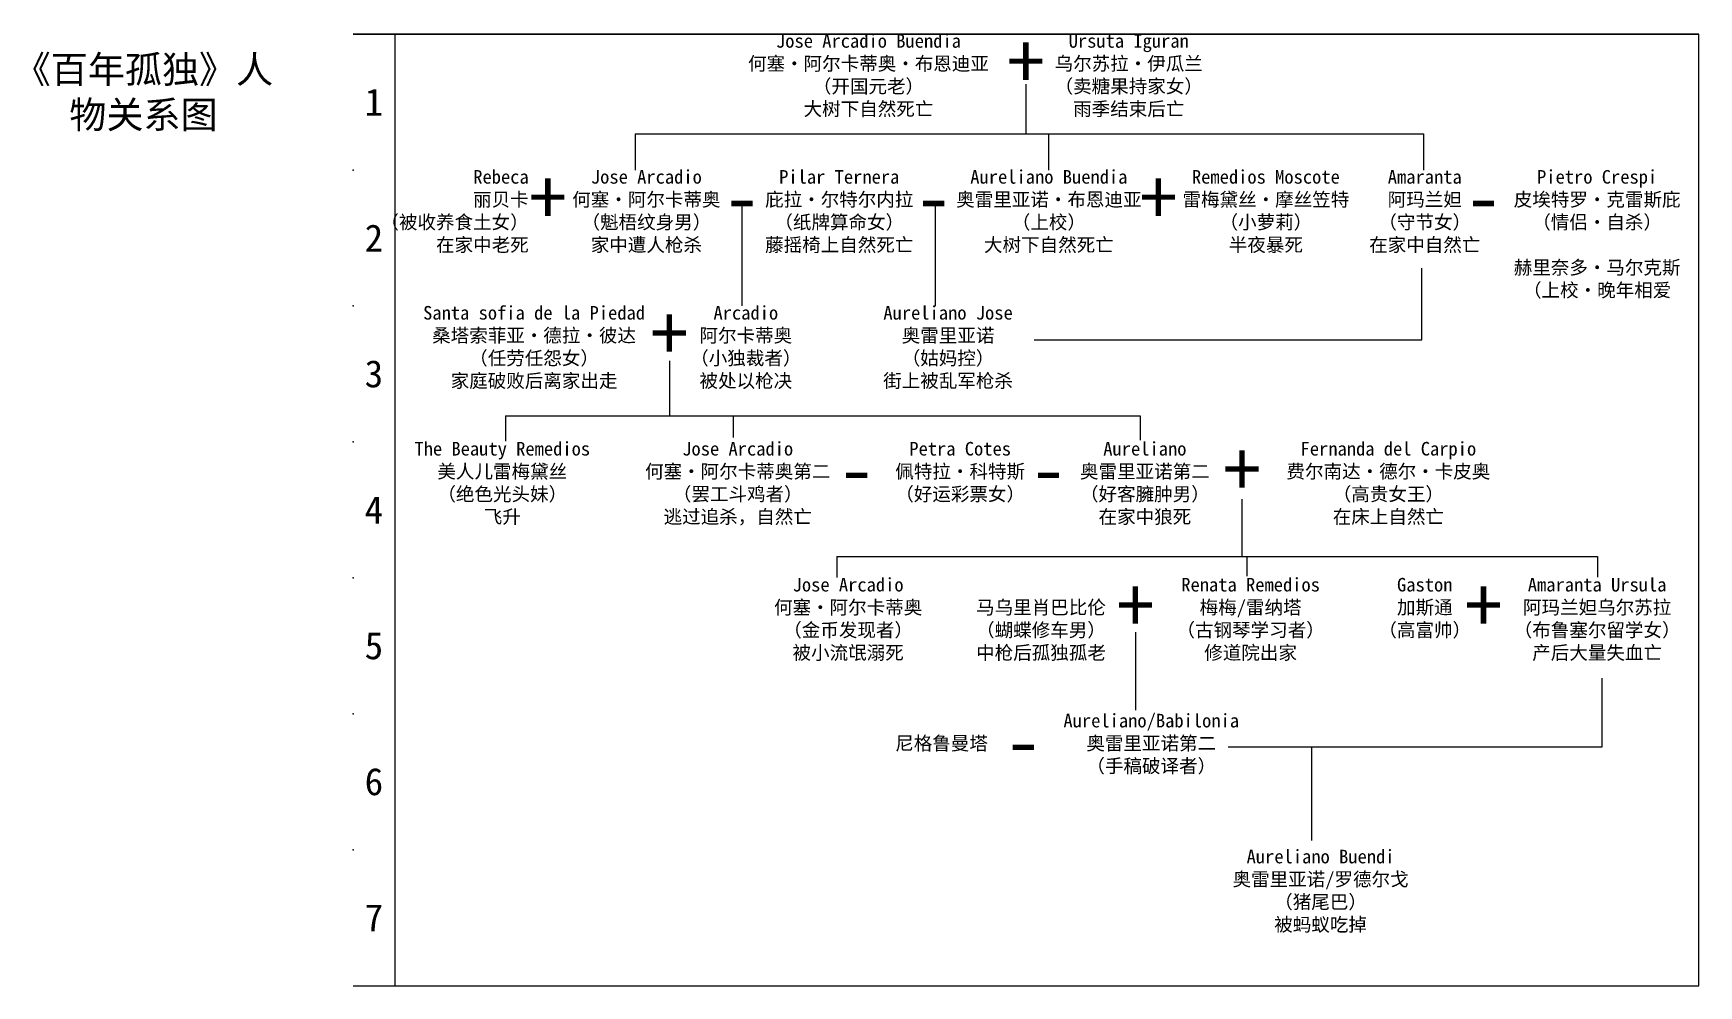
# Model space of a CAD drawing. Header units: millimetres. Extents: x 547 to 1586, y 260 to 640.
# Drawn here: x 547.1 to 914.7, y 260 to 470.2 of the extents above; entities outside this region: 1.
import ezdxf

# ---------------------------------------------------------------- set-up
doc = ezdxf.new("R2010")
doc.units = ezdxf.units.MM
doc.styles.add('a18', font='', dxfattribs={"height": 16})
doc.styles.get('a18').set_extended_font_data('SimSun')

msp = doc.modelspace()

# ---------------------------------------------------------------- linework, layer by layer
for p, q in [((914.67, 469.98), (617.67, 469.98)), ((617.67, 469.98), (914.67, 469.98)), ((626.86, 469.98), (626.86, 259.98)), ((626.86, 469.98), (914.67, 469.98)), ((914.67, 259.98), (914.67, 469.98)), ((766.17, 458.96), (766.17, 447.94)), ((679.89, 447.94), (853.94, 447.94)), ((679.89, 447.94), (679.89, 439.98)), ((771.18, 447.94), (771.18, 439.98)), ((853.94, 447.94), (853.94, 439.98)), ((703.46, 432.49), (703.46, 409.98)), ((746.13, 432.49), (746.13, 409.98)), ((853.56, 402.51), (853.56, 418.3)), ((768.01, 402.51), (853.56, 402.51)), ((687.48, 397.86), (687.48, 385.74)), ((651.31, 385.74), (791.36, 385.74)), ((651.31, 385.74), (651.31, 380.14)), ((701.55, 385.74), (701.55, 380.96)), ((791.36, 385.74), (791.36, 380.35)), ((813.86, 367.33), (813.86, 354.68)), ((724.46, 354.68), (892.35, 354.68)), ((724.46, 354.68), (724.46, 350.07)), ((814.92, 354.68), (814.92, 350.35)), ((892.35, 354.68), (892.35, 350.16)), ((790.35, 338), (790.35, 320.81)), ((893.36, 312.66), (893.36, 327.84)), ((810.82, 312.66), (893.36, 312.66)), ((829.22, 312.66), (829.22, 292.03)), ((617.67, 259.98), (914.67, 259.98))]:
    msp.add_line(p, q)
for p in [(617.67, 439.98), (617.67, 409.98), (617.67, 379.98), (617.67, 349.98), (617.67, 319.98), (617.67, 289.98)]:
    msp.add_point(p)

# ---------------------------------------------------------------- texts
at = {"style": 'a18'}
for s, insert, char_height, width, attachment_point in [('Aureliano/Babilonia\\P奥雷里亚诺第二\\P（手稿破译者）', (1566.84, 639.97), 3, 49.9428, 2), ('{\\C1;Jose Arcadio Buendia\\P\\fSimSun|b1|i0|c134|p2;何塞·阿尔卡蒂奥·布恩迪亚\\fSimSun|b0|i0|c134|p2;\\P（开国元老）\\P大树下自然死亡}', (731.42, 469.98), 3, 61.2176, 2), ('{\\fSimSun|b1|i0|c134|p2;\\C5;+}', (766.17, 469.98), 12, 9.1816, 2), ('Ursuta Iguran\\P乌尔苏拉·伊瓜兰\\P（卖糖果持家女）\\P雨季结束后亡', (788.87, 469.98), 3, 297, 2), ('《百年孤独》人物关系图', (571.39, 456.86), 6, 58.7654, 5), ('1', (622.26, 454.98), 6, 9.1816, 5), ('Rebeca\\P丽贝卡\\P（被收养食土女）\\P在家中老死', (656.43, 439.98), 3, 40.5864, 3), ('{\\fSimSun|b1|i0|c134|p2;\\C5;+}', (660.66, 439.98), 12, 9.1816, 2), ('{\\C1;Jose Arcadio\\P何塞·阿尔卡蒂奥\\P（魁梧纹身男）\\P家中遭人枪杀}', (682.4, 439.98), 3, 40.5864, 2), ('Pilar Ternera\\P庇拉·尔特尔内拉\\P（纸牌算命女）\\P藤摇椅上自然死亡', (724.97, 439.98), 3, 40.5864, 2), ('{\\C1;Aureliano Buendia\\P奥雷里亚诺·布恩迪亚\\P（上校）\\P大树下自然死亡}', (771.24, 439.98), 3, 49.9428, 2), ('{\\fSimSun|b1|i0|c134|p2;\\C5;+}', (795.42, 439.98), 12, 9.1816, 2), ('Remedios Moscote\\P雷梅黛丝·摩丝笠特\\P（小萝莉）\\P半夜暴死', (819.14, 439.98), 3, 40.5864, 2), ('{\\C6;Amaranta\\P阿玛兰妲\\P（守节女）\\P在家中自然亡}', (854.21, 439.98), 3, 40.5864, 2), ('Pietro Crespi\\P皮埃特罗·克雷斯庇\\P（情侣·自杀）\\P\\P赫里奈多·马尔克斯\\P（上校·晚年相爱', (892.26, 439.98), 3, 40.5864, 2), ('{\\fSimSun|b1|i0|c134|p2;\\C5;-}', (703.5, 439.98), 12, 9.1816, 2), ('{\\fSimSun|b1|i0|c134|p2;\\C5;-}', (745.82, 439.98), 12, 9.1816, 2), ('{\\fSimSun|b1|i0|c134|p2;\\C5;-}', (867.19, 439.98), 12, 9.1816, 2), ('2', (622.26, 424.98), 6, 9.1816, 5), ('Santa sofia de la Piedad\\P桑塔索菲亚·德拉·彼达\\P（任劳任怨女）\\P家庭破败后离家出走', (657.61, 409.98), 3, 54.0204, 2), ('{\\fSimSun|b1|i0|c134|p2;\\C5;+}', (687.48, 409.98), 12, 9.1816, 2), ('{\\C1;Arcadio\\P阿尔卡蒂奥\\P（小独裁者）\\P被处以枪决}', (704.35, 409.98), 3, 40.5864, 2), ('{\\C1;Aureliano Jose\\P奥雷里亚诺\\P（姑妈控）\\P街上被乱军枪杀}', (748.99, 409.98), 3, 49.9428, 2), ('3', (622.26, 394.98), 6, 9.1816, 5), ('{\\C6;The Beauty Remedios\\P美人儿雷梅黛丝\\P（绝色光头妹）\\P飞升}', (650.59, 379.98), 3, 40.5864, 2), ('{\\C1;Jose Arcadio\\P何塞·阿尔卡蒂奥第二\\P（罢工斗鸡者）\\P逃过追杀，自然亡}', (702.56, 379.98), 3, 51.5976, 2), ('Petra Cotes\\P佩特拉·科特斯\\P（好运彩票女）', (751.66, 379.98), 3, 40.5864, 2), ('{\\C1;Aureliano\\P奥雷里亚诺第二\\P（好客臃肿男）\\P在家中狼死}', (792.43, 379.98), 3, 49.9428, 2), ('Fernanda del Carpio\\P费尔南达·德尔·卡皮奥\\P（高贵女王）\\P在床上自然亡', (846.18, 379.98), 3, 51.5976, 2), ('{\\fSimSun|b1|i0|c134|p2;\\C5;+}', (813.86, 379.98), 12, 9.1816, 2), ('{\\fSimSun|b1|i0|c134|p2;\\C5;-}', (728.82, 379.98), 12, 9.1816, 2), ('{\\fSimSun|b1|i0|c134|p2;\\C5;-}', (771.14, 379.98), 12, 9.1816, 2), ('4', (622.26, 364.98), 6, 9.1816, 5), ('{\\C1;Jose Arcadio\\P何塞·阿尔卡蒂奥\\P（金币发现者）\\P被小流氓溺死}', (726.93, 349.98), 3, 40.5864, 2), ('{\\C6;Renata Remedios\\P梅梅/雷纳塔\\P（古钢琴学习者）\\P修道院出家}', (815.77, 349.98), 3, 49.9428, 2), ('Gaston\\P加斯通\\P（高富帅）', (854.21, 349.98), 3, 40.5864, 2), ('{\\C6;Amaranta Ursula\\P阿玛兰妲乌尔苏拉\\P（布鲁塞尔留学女）\\P产后大量失血亡}', (892.26, 349.98), 3, 40.5864, 2), ('{\\fSimSun|b1|i0|c134|p2;\\C5;+}', (790.35, 349.98), 12, 9.1816, 2), ('{\\fSimSun|b1|i0|c134|p2;\\C5;+}', (867.19, 349.98), 12, 9.1816, 2), ('\\P马乌里肖巴比伦\\P（蝴蝶修车男）\\P中枪后孤独孤老', (769.5, 349.98), 3, 40.5864, 2), ('5', (622.26, 334.98), 6, 9.1816, 5), ('{\\C1;Aureliano/Babilonia\\P奥雷里亚诺第二\\P（手稿破译者）}', (793.84, 319.98), 3, 49.9428, 2), ('\\P尼格鲁曼塔', (747.56, 319.98), 3, 40.5864, 2), ('{\\fSimSun|b1|i0|c134|p2;\\C5;-}', (765.61, 319.98), 12, 9.1816, 2), ('6', (622.26, 304.98), 6, 9.1816, 5), ('{\\C1;Aureliano Buendi\\P奥雷里亚诺/罗德尔戈\\P（猪尾巴）\\P被蚂蚁吃掉}', (831.21, 289.98), 3, 72.8312, 2), ('7', (622.26, 274.98), 6, 9.1816, 5)]:
    msp.add_mtext(s, dxfattribs=dict(at, insert=insert, char_height=char_height, width=width, attachment_point=attachment_point))

doc.saveas('drawing.dxf')
